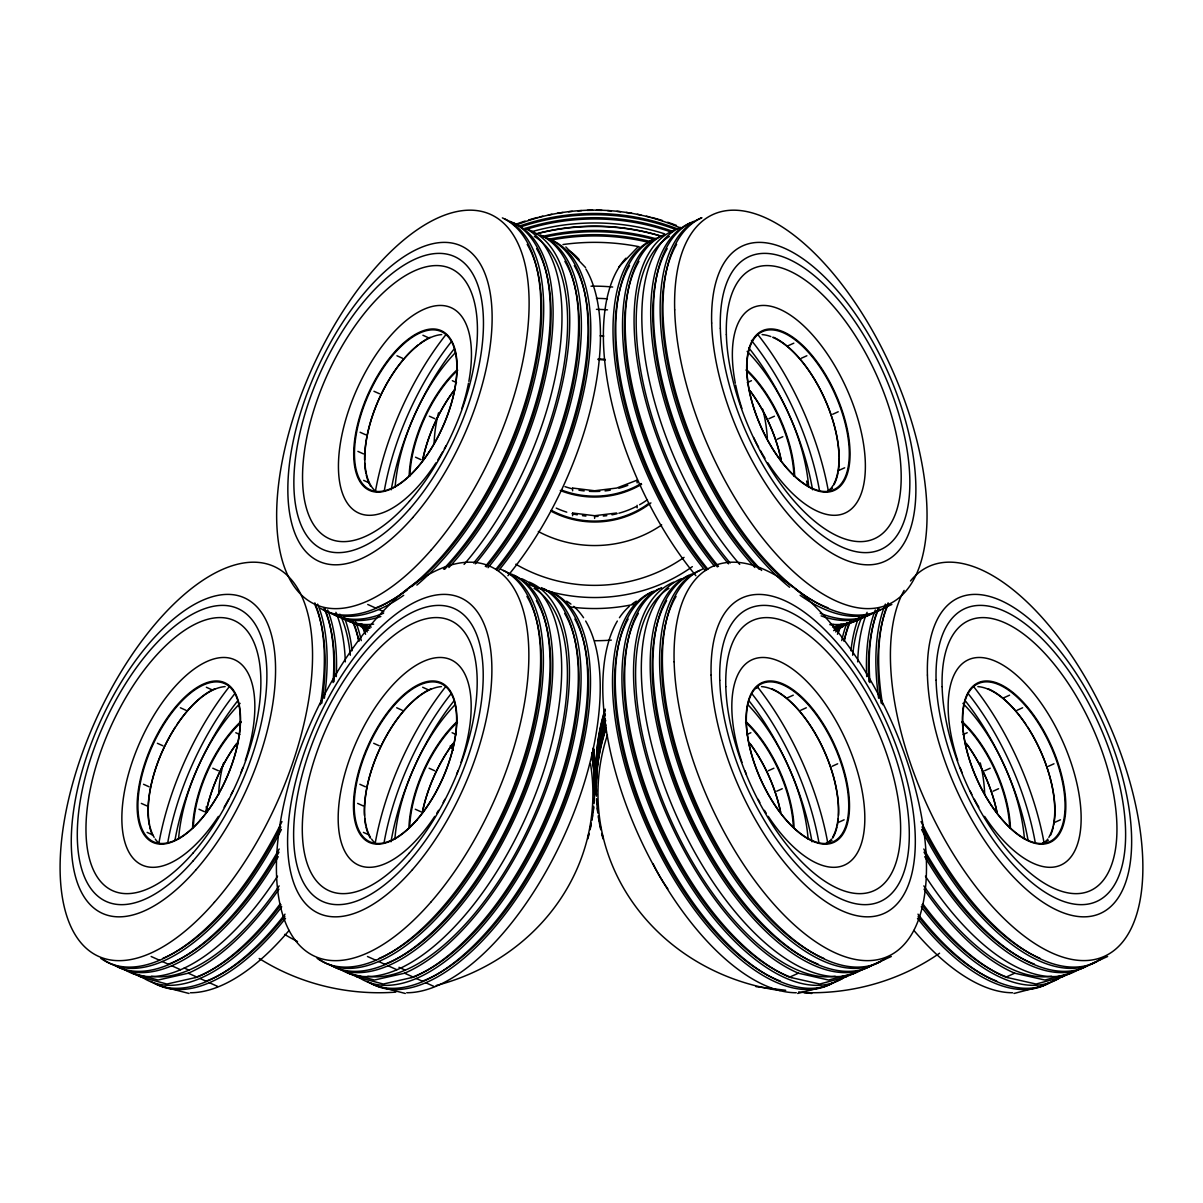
<?xml version="1.0" encoding="UTF-8"?>
<svg xmlns="http://www.w3.org/2000/svg" width="1203" height="1203" viewBox="0 0 1203 1203"><rect width="100%" height="100%" fill="white"/><g stroke="black" fill="none" stroke-linecap="round" stroke-linejoin="round"><path stroke-width="1.5" d="M618.748 266.991L637.951 246.946M833.679 630.658L836.235 627.996M839.002 626.748L836.446 629.425L843.092 626.417A215.502 100.39 65.8 0 1 835.213 630.207M788.266 345.667L793.815 343.171M747.289 382.584L751.454 380.704M801.318 358.253L806.867 355.757M768.897 418.719L774.446 416.223M777.273 439.215L782.807 436.719M832.687 414.268L838.22 411.772M839.138 470.268L844.686 467.787M828.401 490.147L832.551 488.283M859.107 618.222A215.502 100.39 65.8 0 1 854.731 621.184L845.874 625.169L833.935 628.372M862.491 617.695L871.363 613.695A215.502 100.39 65.8 0 1 821.123 615.876M891.859 604.462L883.543 608.207A215.502 100.39 65.8 0 1 701.244 461.17A215.502 100.39 65.8 0 1 701.424 217.878M755.559 688.522L758.326 687.274M787.709 697.68L793.258 695.184M746.732 734.597L750.883 732.732M800.762 710.266L806.311 707.77M768.341 770.732L773.875 768.236M776.702 791.228L782.251 788.732M832.13 766.281L837.664 763.785M1004.024 697.68L1009.573 695.184M963.047 734.597L967.212 732.732M1017.076 710.266L1022.625 707.77M838.581 822.296L844.13 819.799M984.655 770.732L990.204 768.236M826.446 842.792L831.995 840.295M993.031 791.228L998.565 788.732M1048.445 766.281L1053.978 763.785M1054.911 822.296L1060.445 819.799M1042.775 842.792L1048.309 840.295M661.62 587.62A215.502 100.39 65.8 0 0 643.019 779.77A215.502 100.39 65.8 0 0 789.529 977.197L798.401 973.197L828.596 980.039L854.175 973.197A215.502 100.39 65.8 0 0 857.122 971.287M824.807 986.43L833.123 982.686A215.502 100.39 65.8 0 1 650.011 833.935A215.502 100.39 65.8 0 1 652.612 591.65M842.536 978.445L835.89 981.437A215.502 100.39 65.8 0 1 653.575 834.386A215.502 100.39 65.8 0 1 653.77 591.094M789.529 977.197L819.724 984.039L845.303 977.197L854.175 973.197M880.22 961.468L873.573 964.475A215.502 100.39 65.8 0 1 691.259 817.423A215.502 100.39 65.8 0 1 691.454 574.132M882.987 960.235L891.303 956.49M922.912 903.979A215.502 100.39 65.8 0 0 1005.843 977.197L1014.715 973.197L1044.911 980.039L1070.49 973.197A215.502 100.39 65.8 0 0 1073.437 971.287M1041.121 986.43L1049.437 982.686A215.502 100.39 65.8 0 1 917.498 918.31M1058.851 978.445L1052.204 981.437A215.502 100.39 65.8 0 1 917.994 914.16M1005.843 977.197L1036.054 984.039L1061.632 977.197L1070.49 973.197M1096.534 961.468L1089.888 964.475A215.502 100.39 65.8 0 1 923.814 848.987M1099.316 960.235L1107.617 956.49M514.628 225.713C566.568 204.119 628.327 205.127 679.8 227.713M637.184 480.132L616.658 488.057L594.613 490.764L572.583 488.057M832.566 627.109L854.731 621.184M824.04 986.64L797.694 993.467M1040.354 986.64L1014.009 993.467M278.931 889.197A215.502 100.39 -65.8 0 1 188.285 973.197L158.089 980.039L132.51 973.197A215.502 100.39 -65.8 0 1 129.563 971.287M280.088 903.979A215.502 100.39 -65.8 0 1 197.157 977.197L166.946 984.039L141.368 977.197L132.51 973.197M541.38 587.62A215.502 100.39 -65.8 0 1 559.981 779.77A215.502 100.39 -65.8 0 1 413.471 977.197L404.599 973.197L374.404 980.039L348.825 973.197A215.502 100.39 -65.8 0 1 345.878 971.287M413.471 977.197L383.276 984.039L357.697 977.197L348.825 973.197M616.658 513.004L594.613 515.711L572.583 513.004M188.991 993.467L162.646 986.64M405.306 993.467L378.96 986.64M755.995 986.64L785.724 990.295M798.732 991.889L811.739 993.483M344.705 618.222A215.502 100.39 -65.8 0 0 349.081 621.184L371.246 627.109M369.877 628.372L357.938 625.169L349.081 621.184M422.93 335.261L428.463 337.757M396.945 355.757L402.494 358.253M452.358 380.704L456.523 382.584M373.953 391.276L379.501 393.757M429.366 416.223L434.915 418.719M360.103 432.268L365.652 434.764M415.531 457.215L421.065 459.711M357.908 451.381L363.441 453.877M363.682 480.373L369.216 482.869M367.727 604.462L376.043 608.207M378.81 609.455L383.802 611.71M422.674 687.274L428.208 689.77M396.689 707.77L402.238 710.266M452.117 732.732L456.268 734.597M373.697 743.289L379.246 745.785M429.125 768.236L434.659 770.732M206.36 687.274L211.893 689.77M359.862 784.281L365.396 786.777M415.276 809.243L420.824 811.724M180.375 707.77L185.924 710.266M235.788 732.732L239.953 734.597M357.652 803.393L363.201 805.89M363.426 832.386L368.96 834.882M157.382 743.289L162.931 745.785M212.796 768.236L218.344 770.732M143.548 784.281L149.082 786.777M198.961 809.243L204.495 811.724M141.337 803.393L146.886 805.89M147.112 832.386L152.646 834.882M398.99 967.317L405.2 970.114M367.471 956.49L375.787 960.235M378.554 961.468L385.201 964.475M387.983 965.723L396.84 969.708M416.238 978.445L422.885 981.437M425.667 982.686L433.967 986.43M184.224 968.009L188.886 970.114M151.157 956.49L159.473 960.235M162.24 961.468L168.886 964.475M171.653 965.723L180.525 969.708M188.285 973.197L197.157 977.197M199.924 978.445L206.57 981.437M209.337 982.686L217.653 986.43M565.861 246.946L585.56 267.562M637.124 480.373L637.124 482.869M637.124 505.32L637.124 507.816M594.613 515.922L594.613 518.418M572.613 488.283L572.613 490.779M572.613 513.23L572.613 515.726M667.86 888.882A173.006 161.187 0 0 1 653.064 863.604M980.28 762.943A173.006 161.187 0 0 1 984.655 793.905M939.573 953.227A213.788 199.187 0 0 1 804.341 992.625M780.115 990.55A213.788 199.187 0 0 1 607.44 734.898M596.387 786.717A215.502 200.781 0 0 1 605.711 720.371M596.387 790.702A215.502 200.781 0 0 1 605.711 724.356M596.387 791.95A215.502 200.781 0 0 1 605.711 725.604M603.064 837.664A215.502 200.781 0 0 1 602.101 834.04M600.793 828.551A215.502 200.781 0 0 1 599.996 824.867M599.289 821.153A215.502 200.781 0 0 1 598.357 815.559M597.816 811.83A215.502 200.781 0 0 1 597.365 808.07M596.989 804.311A215.502 200.781 0 0 1 596.568 798.687M596.387 794.942A215.502 200.781 0 0 1 605.711 728.597M603.064 838.912A215.502 200.781 0 0 1 601.65 833.468M600.793 829.799A215.502 200.781 0 0 1 598.357 816.807M597.816 813.063A215.502 200.781 0 0 1 596.568 799.935M596.387 796.191A215.502 200.781 0 0 1 606.282 728.116M596.387 773.74A215.502 200.781 0 0 1 605.154 709.123M596.387 774.988A215.502 200.781 0 0 1 605.154 710.371M596.387 777.98A215.502 200.781 0 0 1 605.154 713.364M596.387 779.228A215.502 200.781 0 0 1 605.154 714.612M596.387 783.213A215.502 200.781 0 0 1 605.154 718.597M634.161 604.267A173.006 161.187 0 0 1 571.124 607.049M591.019 286.194A173.006 161.187 0 0 1 612.673 287.036M762.702 409.155A173.006 161.187 0 0 1 767.349 438.223M536.192 233.803A212.074 197.593 0 0 1 661.845 236.344M531.666 231.713A215.502 200.781 0 0 1 664.718 233.878M526.297 229.322A215.502 200.781 0 0 1 671.815 232.284M526.297 228.074A215.502 200.781 0 0 1 671.815 231.051M520.959 226.826A215.502 200.781 0 0 1 675.334 229.337M519.185 226.179A215.502 200.781 0 0 1 677.094 228.765M516.282 224.104A213.788 199.187 0 0 1 525.064 221.081M528.613 219.984A213.788 199.187 0 0 1 537.5 217.487M539.29 217.036A213.788 199.187 0 0 1 542.869 216.179M548.282 214.991A213.788 199.187 0 0 1 551.936 214.269M557.44 213.292A213.788 199.187 0 0 1 562.989 212.45M568.568 211.743A213.788 199.187 0 0 1 572.297 211.337M577.891 210.871A213.788 199.187 0 0 1 581.62 210.615M587.214 210.375A213.788 199.187 0 0 1 592.763 210.269M596.462 210.269A213.788 199.187 0 0 1 602.026 210.375M607.605 210.615A213.788 199.187 0 0 1 611.335 210.871M616.928 211.337A213.788 199.187 0 0 1 620.658 211.743M626.237 212.45A213.788 199.187 0 0 1 631.786 213.292M637.304 214.269A213.788 199.187 0 0 1 640.943 214.991M646.372 216.179A213.788 199.187 0 0 1 649.951 217.036M651.725 217.487A213.788 199.187 0 0 1 662.402 220.525M667.695 222.254A213.788 199.187 0 0 1 676.432 225.412M544.267 237.247A215.502 200.781 0 0 1 653.981 239.457M542.448 236.42A215.502 200.781 0 0 1 655.785 238.705M538.839 233.292A215.502 200.781 0 0 1 661.154 236.254M648.913 503.305A86.736 80.812 0 0 1 551.245 510.283M598.086 359.547A86.736 80.812 0 0 1 605.064 360.073M650.913 502.899A87.563 81.578 0 0 1 550.839 511.064M598.117 358.9A87.563 81.578 0 0 1 605.169 359.426M661.695 524.914A112.616 104.917 0 0 1 538.312 531.485M600.117 335.832A112.616 104.917 0 0 1 603.786 336.058M684.056 557.365A148.119 137.999 0 0 1 515.846 564.222M596.447 309.351A148.119 137.999 0 0 1 607.5 309.863M692.357 566.628A160.57 149.593 0 0 1 525.621 583.019M434.103 444.253A160.57 149.593 0 0 1 438.539 412.809M596.432 298.359A160.57 149.593 0 0 1 607.35 298.825M611.335 640.116A213.788 199.187 0 0 1 594.613 640.733M562.989 244.54A213.788 199.187 0 0 1 639.124 246.72M551.591 239.968A215.502 200.781 0 0 1 648.597 242.329M549.756 239.081A215.502 200.781 0 0 1 650.387 241.532M647.409 499.741A86.736 80.812 0 0 1 639.59 504.734M636.342 506.478A86.736 80.812 0 0 1 618.868 513.23M617.064 513.696A86.736 80.812 0 0 1 611.996 514.809M606.808 515.651A86.736 80.812 0 0 1 603.32 516.042M598.086 516.388A86.736 80.812 0 0 1 594.613 516.448M585.906 516.042A86.736 80.812 0 0 1 582.432 515.651M577.245 514.809A86.736 80.812 0 0 1 572.162 513.696M566.763 512.162A86.736 80.812 0 0 1 556.237 508.102M641.635 484.283A87.563 81.578 0 0 1 560.297 490.523M641.199 483.516A86.736 80.812 0 0 1 561.425 489.997M627.801 485.35A86.736 80.812 0 0 1 618.868 488.268M610.267 490.177A86.736 80.812 0 0 1 605.064 490.914M599.831 491.35A86.736 80.812 0 0 1 589.41 491.35M584.162 490.914A86.736 80.812 0 0 1 578.959 490.177M572.162 488.749A86.736 80.812 0 0 1 564.974 486.629M590.508 763.845A213.788 199.187 0 0 1 436.223 985.513M395.832 992.129A213.788 199.187 0 0 1 259.171 958.46M591.891 756.928A215.502 200.781 0 0 1 594.011 803.694M593.68 807.439A215.502 200.781 0 0 1 591.891 820.551M591.214 824.266A215.502 200.781 0 0 1 590.056 829.799M589.199 833.468A215.502 200.781 0 0 1 587.786 838.912M591.891 755.679A215.502 200.781 0 0 1 594.462 794.942M594.282 798.687A215.502 200.781 0 0 1 594.011 802.446M593.68 806.19A215.502 200.781 0 0 1 593.034 811.83M592.493 815.559A215.502 200.781 0 0 1 591.891 819.303M591.214 823.017A215.502 200.781 0 0 1 590.056 828.551M588.748 834.04A215.502 200.781 0 0 1 587.786 837.664M591.891 752.687A215.502 200.781 0 0 1 594.462 791.95M592.207 753.304A215.502 200.781 0 0 1 594.462 790.702M592.778 753.048A215.502 200.781 0 0 1 594.462 786.717M593.034 751.424A215.502 200.781 0 0 1 594.462 783.213M593.259 749.304A215.502 200.781 0 0 1 594.462 779.228M593.259 748.055A215.502 200.781 0 0 1 594.462 777.98M593.68 748.822A215.502 200.781 0 0 1 594.462 774.988M593.861 749.454A215.502 200.781 0 0 1 594.462 773.74M450.163 745.98A86.736 80.812 0 0 1 453.26 750.401M450.839 745.649A87.563 81.578 0 0 1 452.975 748.627M297.517 941.498A173.006 161.187 0 0 1 284.6 934.385M206.645 812.16A173.006 161.187 0 0 1 206.269 806.657M218.66 794.401A160.57 149.593 0 0 1 223.517 763.033M218.405 816.386A112.616 52.466 -65.8 0 1 122.42 829.348A112.616 52.466 -65.8 0 1 202.029 663.981A112.616 52.466 -65.8 0 1 245.277 760.552M242.886 767.484A112.616 52.466 -65.8 0 1 240.946 772.642M232.796 791.168A112.616 52.466 -65.8 0 1 231.156 794.431M228.6 799.303A112.616 52.466 -65.8 0 1 224.119 807.243M159.007 843.303A86.736 40.406 -65.8 0 1 155.232 839.032M154.149 837.348A86.736 40.406 -65.8 0 1 163.939 747.905A86.736 40.406 -65.8 0 1 225.126 686.612M152.525 835.333A87.563 40.797 -65.8 0 1 149.698 827.017M149.307 825.168A87.563 40.797 -65.8 0 1 175.593 726.702M176.6 725.183A87.563 40.797 -65.8 0 1 215.021 688.687M158.916 842.987A181.172 84.39 -65.8 0 1 229.141 686.928M167.849 842.04A171.232 79.774 -65.8 0 1 234.645 693.89M175.021 839.92A160.57 74.797 -65.8 0 1 237.322 701.289M178.57 839.077A120.526 56.15 -65.8 0 1 240.089 703.364M192.57 828.326A87.563 40.797 -65.8 0 1 240.826 721.529M193.397 826.401A86.736 40.406 -65.8 0 1 241.126 722.266M205.924 813.228A86.736 40.406 -65.8 0 1 238.149 741.725M206.074 811.845A87.563 40.797 -65.8 0 1 236.134 744.206M343.667 615.816A215.502 100.39 -65.8 0 1 352.058 650.748M352.524 619.816A215.502 100.39 -65.8 0 1 358.885 641.274M141.368 977.197A215.502 100.39 -65.8 0 1 138.435 975.272M355.306 621.064A215.502 100.39 -65.8 0 1 361.261 640.597M281.728 906.731A215.502 100.39 -65.8 0 1 141.202 976.52M314.84 602.853A215.502 100.39 -65.8 0 1 320.419 704.672M281.968 821.589A215.502 100.39 -65.8 0 1 100.751 958.31M317.622 604.101A215.502 100.39 -65.8 0 1 324.359 698.266M281.397 829.514A215.502 100.39 -65.8 0 1 103.518 959.558M339.878 614.147A212.074 98.796 -65.8 0 1 350.314 655.259M279.141 885.889A212.074 98.796 -65.8 0 1 151.458 976.295M361.953 624.056A215.502 100.39 -65.8 0 1 365.547 634.297M285.006 914.16A215.502 100.39 -65.8 0 1 150.796 981.437M364.72 625.304A215.502 100.39 -65.8 0 1 367.216 632.011M285.502 918.31A215.502 100.39 -65.8 0 1 153.563 982.686M324.93 608.718A215.502 100.39 -65.8 0 1 333.051 682.582M279.186 848.987A215.502 100.39 -65.8 0 1 113.112 964.475M327.697 609.966A215.502 100.39 -65.8 0 1 336.269 676.627M278.239 856.671A215.502 100.39 -65.8 0 1 115.879 965.723M335.908 612.327A215.502 100.39 -65.8 0 1 345.321 661.891M277.547 876.16A215.502 100.39 -65.8 0 1 124.751 969.708M352.975 622.613A212.074 98.796 -65.8 0 1 358.825 640.808M281.036 904.776A212.074 98.796 -65.8 0 1 195.066 977.498M362.404 626.853A212.074 98.796 -65.8 0 1 364.419 631.981M284.885 916.25A212.074 98.796 -65.8 0 1 206.299 981.062M289.096 930.43A213.788 99.593 -65.8 0 1 190.39 992.746M323.998 608.252A212.074 98.796 -65.8 0 1 334.043 681.665M278.976 852.16A212.074 98.796 -65.8 0 1 168.615 964.099M314.569 604.011A212.074 98.796 -65.8 0 1 321.833 703.123M280.931 826.897A212.074 98.796 -65.8 0 1 162.841 958.385M435.997 462.809A112.616 52.466 -65.8 0 1 340.178 485.004A112.616 52.466 -65.8 0 1 406.644 320.148A112.616 52.466 -65.8 0 1 468.854 381.321M468.493 383.201A112.616 52.466 -65.8 0 1 461.847 408.539M446.042 445.681A112.616 52.466 -65.8 0 1 444.298 448.899M442.509 452.087A112.616 52.466 -65.8 0 1 437.892 459.832M375.562 491.29A86.736 40.406 -65.8 0 1 377.426 402.81A86.736 40.406 -65.8 0 1 441.696 334.599M370.569 486.117A87.563 40.797 -65.8 0 1 366.268 475.005M365.877 473.155A87.563 40.797 -65.8 0 1 364.704 463.411M364.584 459.877A87.563 40.797 -65.8 0 1 418.268 344.825M419.772 343.667A87.563 40.797 -65.8 0 1 430.148 337.306M375.486 490.974A181.172 84.39 -65.8 0 1 445.711 334.915M384.419 490.027A171.232 79.774 -65.8 0 1 451.215 341.878M391.261 489.771A160.57 74.797 -65.8 0 1 453.892 349.261M395.14 487.065A120.526 56.15 -65.8 0 1 455.335 352.72M409.14 476.298A87.563 40.797 -65.8 0 1 457.396 369.501M409.907 476.042A86.736 40.406 -65.8 0 1 457.696 370.253M422.839 459.516A86.736 40.406 -65.8 0 1 454.719 389.712M422.644 459.817A87.563 40.797 -65.8 0 1 454.824 389.351M512.959 222.66A215.502 100.39 -65.8 0 1 547.966 365.08A215.502 100.39 -65.8 0 1 448.884 567.515M380.84 616.522A215.502 100.39 -65.8 0 1 332.449 613.695M525.019 228.119A215.502 100.39 -65.8 0 1 557.124 367.532A215.502 100.39 -65.8 0 1 464.087 564.402M373.622 624.162A215.502 100.39 -65.8 0 1 338.374 615.771M505.155 219.126A215.502 100.39 -65.8 0 1 534.448 380.013A215.502 100.39 -65.8 0 1 416.87 585.079M403.697 595.29A215.502 100.39 -65.8 0 1 323.036 609.455M510.192 221.412A215.502 100.39 -65.8 0 1 544.809 365.862A215.502 100.39 -65.8 0 1 443.501 569.079M383.607 613.229A215.502 100.39 -65.8 0 1 329.682 612.447M502.373 217.878A215.502 100.39 -65.8 0 1 502.568 461.17A215.502 100.39 -65.8 0 1 320.254 608.207M550.643 239.638A215.502 100.39 -65.8 0 1 587.259 372.704A215.502 100.39 -65.8 0 1 498.644 570.553M542.839 236.089A215.502 100.39 -65.8 0 1 577.425 371.02A215.502 100.39 -65.8 0 1 488.072 567.711M368.584 630.207A215.502 100.39 -65.8 0 1 360.72 626.417M547.876 238.389A215.502 100.39 -65.8 0 1 584.478 371.456A215.502 100.39 -65.8 0 1 495.877 569.305M367.366 629.425A215.502 100.39 -65.8 0 1 364.419 627.5M527.952 229.502A215.502 100.39 -65.8 0 1 566.177 363.336A215.502 100.39 -65.8 0 1 475.29 563.846M540.057 234.841A215.502 100.39 -65.8 0 1 574.643 369.772A215.502 100.39 -65.8 0 1 485.305 566.463M527.2 244.389A212.074 98.796 -65.8 0 1 411.652 586.628M407.005 590.177A212.074 98.796 -65.8 0 1 375.772 607.846M536.628 248.63A212.074 98.796 -65.8 0 1 444.644 569.29M534.343 236.389A212.074 98.796 -65.8 0 1 473.636 563.019M564.884 261.367A212.074 98.796 -65.8 0 1 486.403 566.914M574.297 265.607A212.074 98.796 -65.8 0 1 496.959 569.801M568.327 250.059A213.788 99.593 -65.8 0 1 579.154 259.592M585.906 269.036A213.788 99.593 -65.8 0 1 507.937 575.696M434.719 816.386A112.616 52.466 -65.8 0 1 338.69 828.882A112.616 52.466 -65.8 0 1 419.095 663.575A112.616 52.466 -65.8 0 1 461.005 762.371M457.922 770.912A112.616 52.466 -65.8 0 1 456.584 774.356M444.915 799.303A112.616 52.466 -65.8 0 1 443.155 802.521M438.569 810.326A112.616 52.466 -65.8 0 1 436.689 813.348M375.321 843.303A86.736 40.406 -65.8 0 1 371.547 839.032M370.464 837.348A86.736 40.406 -65.8 0 1 380.268 747.905A86.736 40.406 -65.8 0 1 441.441 686.612M370.313 838.13A87.563 40.797 -65.8 0 1 366.028 827.017M365.622 825.168A87.563 40.797 -65.8 0 1 364.704 818.837M364.449 815.423A87.563 40.797 -65.8 0 1 431.336 688.687M375.231 842.987A181.172 84.39 -65.8 0 1 445.471 686.928M384.178 842.04A171.232 79.774 -65.8 0 1 450.96 693.89M391.005 841.784A160.57 74.797 -65.8 0 1 453.636 701.289M394.885 839.077A120.526 56.15 -65.8 0 1 455.08 704.732M408.9 828.326A87.563 40.797 -65.8 0 1 457.14 721.529M409.712 826.401A86.736 40.406 -65.8 0 1 457.456 722.266M422.253 813.228A86.736 40.406 -65.8 0 1 453.411 743.123M422.403 811.845A87.563 40.797 -65.8 0 1 446.343 753.183M447.336 751.649A87.563 40.797 -65.8 0 1 452.448 744.206M514.313 575.38A215.502 100.39 -65.8 0 1 514.508 818.672A215.502 100.39 -65.8 0 1 332.193 965.723M521.576 578.673A215.502 100.39 -65.8 0 1 524.177 820.957A215.502 100.39 -65.8 0 1 341.066 969.708M503.29 570.448A215.502 100.39 -65.8 0 1 504.313 816.1A215.502 100.39 -65.8 0 1 319.833 959.558M511.546 574.132A215.502 100.39 -65.8 0 1 511.741 817.423A215.502 100.39 -65.8 0 1 329.427 964.475M500.523 569.199A215.502 100.39 -65.8 0 1 501.531 814.852A215.502 100.39 -65.8 0 1 317.066 958.31M550.388 591.65A215.502 100.39 -65.8 0 1 552.989 833.935A215.502 100.39 -65.8 0 1 369.877 982.686M544.162 588.869A215.502 100.39 -65.8 0 1 540.373 836.461A215.502 100.39 -65.8 0 1 357.517 976.52M549.23 591.094A215.502 100.39 -65.8 0 1 549.425 834.386A215.502 100.39 -65.8 0 1 367.11 981.437M529.335 582.162A215.502 100.39 -65.8 0 1 552.252 772.281A215.502 100.39 -65.8 0 1 404.599 973.197M357.697 977.197A215.502 100.39 -65.8 0 1 354.75 975.272M534.087 588.402A212.074 98.796 -65.8 0 1 535.576 812.326A212.074 98.796 -65.8 0 1 367.772 976.295M564.628 613.38A212.074 98.796 -65.8 0 1 548.403 814.777A212.074 98.796 -65.8 0 1 411.381 977.498M574.884 619.064A212.074 98.796 -65.8 0 1 557.861 818.927A212.074 98.796 -65.8 0 1 422.614 981.062M566.598 601.154A213.788 99.593 -65.8 0 1 570.944 604.101M573.711 606.372A213.788 99.593 -65.8 0 1 583.56 617.71M585.666 621.049A213.788 99.593 -65.8 0 1 559.816 845.107A213.788 99.593 -65.8 0 1 406.719 992.746M536.373 600.658A212.074 98.796 -65.8 0 1 520.764 800.551A212.074 98.796 -65.8 0 1 384.93 964.099M526.944 596.417A212.074 98.796 -65.8 0 1 512.583 793.318A212.074 98.796 -65.8 0 1 379.156 958.385M741.995 762.371A112.616 52.466 65.8 0 1 783.905 663.575A112.616 52.466 65.8 0 1 864.31 828.882A112.616 52.466 65.8 0 1 768.281 816.386M766.311 813.348A112.616 52.466 65.8 0 1 764.431 810.326M759.845 802.521A112.616 52.466 65.8 0 1 758.085 799.303M746.416 774.356A112.616 52.466 65.8 0 1 745.078 770.912M796.281 992.746A213.788 99.593 65.8 0 1 643.184 845.107A213.788 99.593 65.8 0 1 617.334 621.049M619.44 617.71A213.788 99.593 65.8 0 1 629.289 606.372M632.056 604.101A213.788 99.593 65.8 0 1 636.402 601.154M780.386 981.062A212.074 98.796 65.8 0 1 645.139 818.927A212.074 98.796 65.8 0 1 628.116 619.064M845.483 976.52A215.502 100.39 65.8 0 1 662.627 836.461A215.502 100.39 65.8 0 1 658.838 588.869M791.619 977.498A212.074 98.796 65.8 0 1 654.597 814.777A212.074 98.796 65.8 0 1 638.372 613.38M848.25 975.272A215.502 100.39 65.8 0 1 845.303 977.197M798.401 973.197A215.502 100.39 65.8 0 1 650.748 772.281A215.502 100.39 65.8 0 1 673.665 582.162M835.228 976.295A212.074 98.796 65.8 0 1 667.424 812.326A212.074 98.796 65.8 0 1 668.913 588.402M681.424 578.673A215.502 100.39 65.8 0 0 678.823 820.957A215.502 100.39 65.8 0 0 861.934 969.708L870.807 965.723A215.502 100.39 65.8 0 1 688.492 818.672A215.502 100.39 65.8 0 1 688.687 575.38M818.07 964.099A212.074 98.796 65.8 0 1 682.236 800.551A212.074 98.796 65.8 0 1 666.627 600.658M883.167 959.558A215.502 100.39 65.8 0 1 698.687 816.1A215.502 100.39 65.8 0 1 699.71 570.448M823.844 958.385A212.074 98.796 65.8 0 1 690.417 793.318A212.074 98.796 65.8 0 1 676.056 596.417M885.934 958.31A215.502 100.39 65.8 0 1 701.469 814.852A215.502 100.39 65.8 0 1 702.477 569.199M761.559 686.612A86.736 40.406 65.8 0 1 822.732 747.905A86.736 40.406 65.8 0 1 832.536 837.348M831.453 839.032A86.736 40.406 65.8 0 1 827.679 843.303M771.664 688.687A87.563 40.797 65.8 0 1 838.551 815.423M838.296 818.837A87.563 40.797 65.8 0 1 837.378 825.168M836.972 827.017A87.563 40.797 65.8 0 1 832.687 838.13M745.544 722.266A86.736 40.406 65.8 0 1 793.288 826.401M745.86 721.529A87.563 40.797 65.8 0 1 794.1 828.326M747.92 704.732A120.526 56.15 65.8 0 1 808.115 839.077M749.364 701.289A160.57 74.797 65.8 0 1 811.995 841.784M752.04 693.89A171.232 79.774 65.8 0 1 818.822 842.04M757.529 686.928A181.172 84.39 65.8 0 1 827.769 842.987M750.552 744.206A87.563 40.797 65.8 0 1 755.664 751.649M756.657 753.183A87.563 40.797 65.8 0 1 780.597 811.845M749.589 743.123A86.736 40.406 65.8 0 1 780.747 813.228M735.304 383.201A112.616 52.466 65.8 0 1 796.341 319.487A112.616 52.466 65.8 0 1 863.724 484.538A112.616 52.466 65.8 0 1 767.815 462.809M764.988 458.313A112.616 52.466 65.8 0 1 760.401 450.508M758.642 447.29A112.616 52.466 65.8 0 1 753.649 437.501M741.95 408.539A112.616 52.466 65.8 0 1 735.665 384.96M695.875 575.696A213.788 99.593 65.8 0 1 625.906 258.194M705.169 570.553A215.502 100.39 65.8 0 1 616.553 372.704A215.502 100.39 65.8 0 1 653.169 239.638M706.853 569.801A212.074 98.796 65.8 0 1 629.5 265.607M707.935 569.305A215.502 100.39 65.8 0 1 619.319 371.456A215.502 100.39 65.8 0 1 655.936 238.389M714.582 566.312A215.502 100.39 65.8 0 1 660.973 236.089M717.394 566.914A212.074 98.796 65.8 0 1 638.928 261.367M718.507 566.463A215.502 100.39 65.8 0 1 629.154 369.772A215.502 100.39 65.8 0 1 663.755 234.841M728.522 563.846A215.502 100.39 65.8 0 1 637.891 365.005A215.502 100.39 65.8 0 1 674.221 230.149M833.89 624.522A212.074 98.796 65.8 0 1 830.025 624.793M730.161 563.019A212.074 98.796 65.8 0 1 669.469 236.389M865.438 615.771A215.502 100.39 65.8 0 1 830.19 624.162M739.71 564.402A215.502 100.39 65.8 0 1 646.387 365.862A215.502 100.39 65.8 0 1 680.372 227.352M754.913 567.515A215.502 100.39 65.8 0 1 655.846 365.08A215.502 100.39 65.8 0 1 690.853 222.66M759.168 569.29A212.074 98.796 65.8 0 1 667.184 248.63M820.205 613.229A215.502 100.39 65.8 0 0 874.13 612.447L880.776 609.455A215.502 100.39 65.8 0 1 800.115 595.29M761.634 570.463A215.502 100.39 65.8 0 1 659.184 366.885A215.502 100.39 65.8 0 1 693.62 221.412M789.604 587.275A215.502 100.39 65.8 0 1 669.033 378.614A215.502 100.39 65.8 0 1 701.905 217.788M828.04 607.846A212.074 98.796 65.8 0 1 795.258 589.019M792.16 586.628A212.074 98.796 65.8 0 1 676.612 244.389M762.116 334.599A86.736 40.406 65.8 0 1 770.837 336.569M772.642 337.291A86.736 40.406 65.8 0 1 826.672 403.501A86.736 40.406 65.8 0 1 833.844 483.982M833.093 485.32A86.736 40.406 65.8 0 1 828.235 491.29M844.115 641.274A215.502 100.39 65.8 0 1 849.814 621.44M1064.565 975.272A215.502 100.39 65.8 0 1 1061.632 977.197M1061.798 976.52A215.502 100.39 65.8 0 1 921.272 906.731M841.739 640.597A215.502 100.39 65.8 0 1 847.047 622.688M773.649 337.306A87.563 40.797 65.8 0 1 839.183 456.253M839.228 458.087A87.563 40.797 65.8 0 1 838.22 471.636M837.935 473.155A87.563 40.797 65.8 0 1 834.01 484.764M1102.249 958.31A215.502 100.39 65.8 0 1 921.032 821.589M882.581 704.672A215.502 100.39 65.8 0 1 888.16 602.853M1099.482 959.558A215.502 100.39 65.8 0 1 921.603 829.514M878.641 698.266A215.502 100.39 65.8 0 1 885.378 604.101M746.116 370.253A86.736 40.406 65.8 0 1 793.905 476.042M746.416 369.501A87.563 40.797 65.8 0 1 794.672 476.298M747.153 351.351A120.526 56.15 65.8 0 1 808.672 487.065M806.642 481.08A149.894 69.834 65.8 0 1 807.318 484.764M748.792 347.847A160.57 74.797 65.8 0 1 812.551 489.771M751.439 340.434A171.232 79.774 65.8 0 1 819.393 490.027M758.101 334.915A181.172 84.39 65.8 0 1 828.326 490.974M750.055 390.749A87.563 40.797 65.8 0 1 781.153 459.817M749.093 389.712A86.736 40.406 65.8 0 1 781.303 461.215M910.506 580.959A213.788 99.593 65.8 0 1 1126.97 772.055A213.788 99.593 65.8 0 1 1019.001 931.994A213.788 99.593 65.8 0 1 904.115 590.402M957.723 760.552A112.616 52.466 65.8 0 1 1000.971 663.981A112.616 52.466 65.8 0 1 1080.58 829.348A112.616 52.466 65.8 0 1 984.595 816.386M978.881 807.243A112.616 52.466 65.8 0 1 974.4 799.303M971.844 794.431A112.616 52.466 65.8 0 1 970.204 791.168M962.054 772.642A112.616 52.466 65.8 0 1 960.114 767.484M924.761 856.671A215.502 100.39 65.8 0 0 1087.121 965.723L1078.249 969.708A215.502 100.39 65.8 0 1 925.453 876.16M866.731 676.627A215.502 100.39 65.8 0 1 875.303 609.966M1034.385 964.099A212.074 98.796 65.8 0 1 924.024 852.16M868.957 681.665A212.074 98.796 65.8 0 1 879.002 608.252M869.949 682.582A215.502 100.39 65.8 0 1 878.07 608.718M1040.159 958.385A212.074 98.796 65.8 0 1 922.069 826.897M881.167 703.123A212.074 98.796 65.8 0 1 887.709 605.65M1051.542 976.295A212.074 98.796 65.8 0 1 923.859 885.889M852.686 655.259A212.074 98.796 65.8 0 1 862.386 615.741M857.679 661.891A215.502 100.39 65.8 0 1 867.092 612.327M1014.715 973.197A215.502 100.39 65.8 0 1 924.069 889.197M850.942 650.748A215.502 100.39 65.8 0 1 859.333 615.816M835.784 632.011A215.502 100.39 65.8 0 1 838.28 625.304M996.701 981.062A212.074 98.796 65.8 0 1 918.115 916.25M838.581 631.981A212.074 98.796 65.8 0 1 840.596 626.853M837.453 634.297A215.502 100.39 65.8 0 1 841.047 624.056M1007.934 977.498A212.074 98.796 65.8 0 1 921.964 904.776M844.175 640.808A212.074 98.796 65.8 0 1 850.025 622.613M977.874 686.612A86.736 40.406 65.8 0 1 1039.061 747.905A86.736 40.406 65.8 0 1 1048.851 837.348M1047.768 839.032A86.736 40.406 65.8 0 1 1043.993 843.303M1012.61 992.746A213.788 99.593 65.8 0 1 913.904 930.43M987.979 688.687A87.563 40.797 65.8 0 1 1026.4 725.183M1027.407 726.702A87.563 40.797 65.8 0 1 1053.693 825.168M1053.302 827.017A87.563 40.797 65.8 0 1 1050.475 835.333M961.874 722.266A86.736 40.406 65.8 0 1 1009.603 826.401M962.174 721.529A87.563 40.797 65.8 0 1 1010.43 828.326M962.911 703.364A120.526 56.15 65.8 0 1 1024.43 839.077M965.678 701.289A160.57 74.797 65.8 0 1 1027.979 839.92M968.355 693.89A171.232 79.774 65.8 0 1 1035.151 842.04M973.859 686.928A181.172 84.39 65.8 0 1 1044.084 842.987M966.866 744.206A87.563 40.797 65.8 0 1 996.926 811.845M964.851 741.725A86.736 40.406 65.8 0 1 997.076 813.228M192.871 853.228A148.119 69.007 -65.8 0 0 237.623 622.342A148.119 69.007 -65.8 0 0 89.849 791.363A148.119 69.007 -65.8 0 0 192.871 853.228M193.172 860.837A160.57 74.797 -65.8 0 0 241.698 610.553A160.57 74.797 -65.8 0 0 81.503 793.769A160.57 74.797 -65.8 0 0 193.172 860.837M196.134 869.634A173.006 80.601 -65.8 0 0 248.404 599.951A173.006 80.601 -65.8 0 0 75.804 797.363A173.006 80.601 -65.8 0 0 196.134 869.634M214.39 902.31A213.788 99.593 -65.8 0 0 278.991 569.064A213.788 99.593 -65.8 0 0 65.699 813.017A213.788 99.593 -65.8 0 0 214.39 902.31M200.33 820.266A87.563 40.797 -65.8 0 0 226.781 683.785A87.563 40.797 -65.8 0 0 139.428 783.694A87.563 40.797 -65.8 0 0 200.33 820.266M200.495 819.845A86.736 40.406 -65.8 0 0 226.705 684.657A86.736 40.406 -65.8 0 0 140.18 783.619A86.736 40.406 -65.8 0 0 200.495 819.845M409.441 501.215A148.119 69.007 -65.8 0 0 454.193 270.329A148.119 69.007 -65.8 0 0 306.419 439.351A148.119 69.007 -65.8 0 0 409.441 501.215M409.742 508.824A160.57 74.797 -65.8 0 0 458.268 258.54A160.57 74.797 -65.8 0 0 298.073 441.757A160.57 74.797 -65.8 0 0 409.742 508.824M412.704 517.606A173.006 80.601 -65.8 0 0 464.975 247.938A173.006 80.601 -65.8 0 0 292.374 445.351A173.006 80.601 -65.8 0 0 412.704 517.606M430.945 550.297A213.788 99.593 -65.8 0 0 495.546 217.036A213.788 99.593 -65.8 0 0 282.254 460.99A213.788 99.593 -65.8 0 0 430.945 550.297M416.9 468.253A87.563 40.797 -65.8 0 0 443.351 331.772A87.563 40.797 -65.8 0 0 355.998 431.682A87.563 40.797 -65.8 0 0 416.9 468.253M417.065 467.832A86.736 40.406 -65.8 0 0 443.275 332.629A86.736 40.406 -65.8 0 0 356.735 431.606A86.736 40.406 -65.8 0 0 417.065 467.832M409.185 853.228A148.119 69.007 -65.8 0 0 453.952 622.342A148.119 69.007 -65.8 0 0 306.163 791.363A148.119 69.007 -65.8 0 0 409.185 853.228M409.501 860.837A160.57 74.797 -65.8 0 0 458.012 610.553A160.57 74.797 -65.8 0 0 297.833 793.769A160.57 74.797 -65.8 0 0 409.501 860.837M412.449 869.634A173.006 80.601 -65.8 0 0 464.734 599.951A173.006 80.601 -65.8 0 0 292.118 797.363A173.006 80.601 -65.8 0 0 412.449 869.634M430.704 902.31A213.788 99.593 -65.8 0 0 495.305 569.064A213.788 99.593 -65.8 0 0 282.013 813.017A213.788 99.593 -65.8 0 0 430.704 902.31M416.644 820.266A87.563 40.797 -65.8 0 0 443.11 683.785A87.563 40.797 -65.8 0 0 355.742 783.694A87.563 40.797 -65.8 0 0 416.644 820.266M416.809 819.845A86.736 40.406 -65.8 0 0 443.02 684.657A86.736 40.406 -65.8 0 0 356.494 783.619A86.736 40.406 -65.8 0 0 416.809 819.845M725.8 686.642A148.119 69.007 65.8 0 0 859.829 893.649A148.119 69.007 65.8 0 0 854.07 686.642A148.119 69.007 65.8 0 0 725.8 686.642M719.77 680.251A160.57 74.797 65.8 0 0 865.062 904.656A160.57 74.797 65.8 0 0 858.822 680.251A160.57 74.797 65.8 0 0 719.77 680.251M711.108 675.048A173.006 80.601 65.8 0 0 867.664 916.836A173.006 80.601 65.8 0 0 860.927 675.048A173.006 80.601 65.8 0 0 711.108 675.048M674.131 661.861A213.788 99.593 65.8 0 0 867.589 960.641A213.788 99.593 65.8 0 0 859.273 661.861A213.788 99.593 65.8 0 0 674.131 661.861M746.146 721.785A87.563 40.797 65.8 0 0 825.378 844.16A87.563 40.797 65.8 0 0 821.98 721.785A87.563 40.797 65.8 0 0 746.146 721.785M746.356 722.296A86.736 40.406 65.8 0 0 824.837 843.514A86.736 40.406 65.8 0 0 821.469 722.296A86.736 40.406 65.8 0 0 746.356 722.296M726.356 334.629A148.119 69.007 65.8 0 0 860.386 541.636A148.119 69.007 65.8 0 0 854.626 334.629A148.119 69.007 65.8 0 0 726.356 334.629M720.326 328.239A160.57 74.797 65.8 0 0 865.619 552.628A160.57 74.797 65.8 0 0 859.378 328.239A160.57 74.797 65.8 0 0 720.326 328.239M711.665 323.036A173.006 80.601 65.8 0 0 868.22 564.824A173.006 80.601 65.8 0 0 861.498 323.036A173.006 80.601 65.8 0 0 711.665 323.036M674.688 309.848A213.788 99.593 65.8 0 0 868.145 608.628A213.788 99.593 65.8 0 0 859.829 309.848A213.788 99.593 65.8 0 0 674.688 309.848M746.702 369.772A87.563 40.797 65.8 0 0 825.935 492.147A87.563 40.797 65.8 0 0 822.536 369.772A87.563 40.797 65.8 0 0 746.702 369.772M746.913 370.283A86.736 40.406 65.8 0 0 825.408 491.501A86.736 40.406 65.8 0 0 822.025 370.283A86.736 40.406 65.8 0 0 746.913 370.283M942.114 686.642A148.119 69.007 65.8 0 0 1076.144 893.649A148.119 69.007 65.8 0 0 1070.384 686.642A148.119 69.007 65.8 0 0 942.114 686.642M936.084 680.251A160.57 74.797 65.8 0 0 1081.377 904.656A160.57 74.797 65.8 0 0 1075.136 680.251A160.57 74.797 65.8 0 0 936.084 680.251M927.423 675.048A173.006 80.601 65.8 0 0 1083.978 916.836A173.006 80.601 65.8 0 0 1077.256 675.048A173.006 80.601 65.8 0 0 927.423 675.048M962.46 721.785A87.563 40.797 65.8 0 0 1041.693 844.16A87.563 40.797 65.8 0 0 1038.294 721.785A87.563 40.797 65.8 0 0 962.46 721.785M962.671 722.296A86.736 40.406 65.8 0 0 1041.166 843.514A86.736 40.406 65.8 0 0 1037.798 722.296A86.736 40.406 65.8 0 0 962.671 722.296"/></g></svg>
